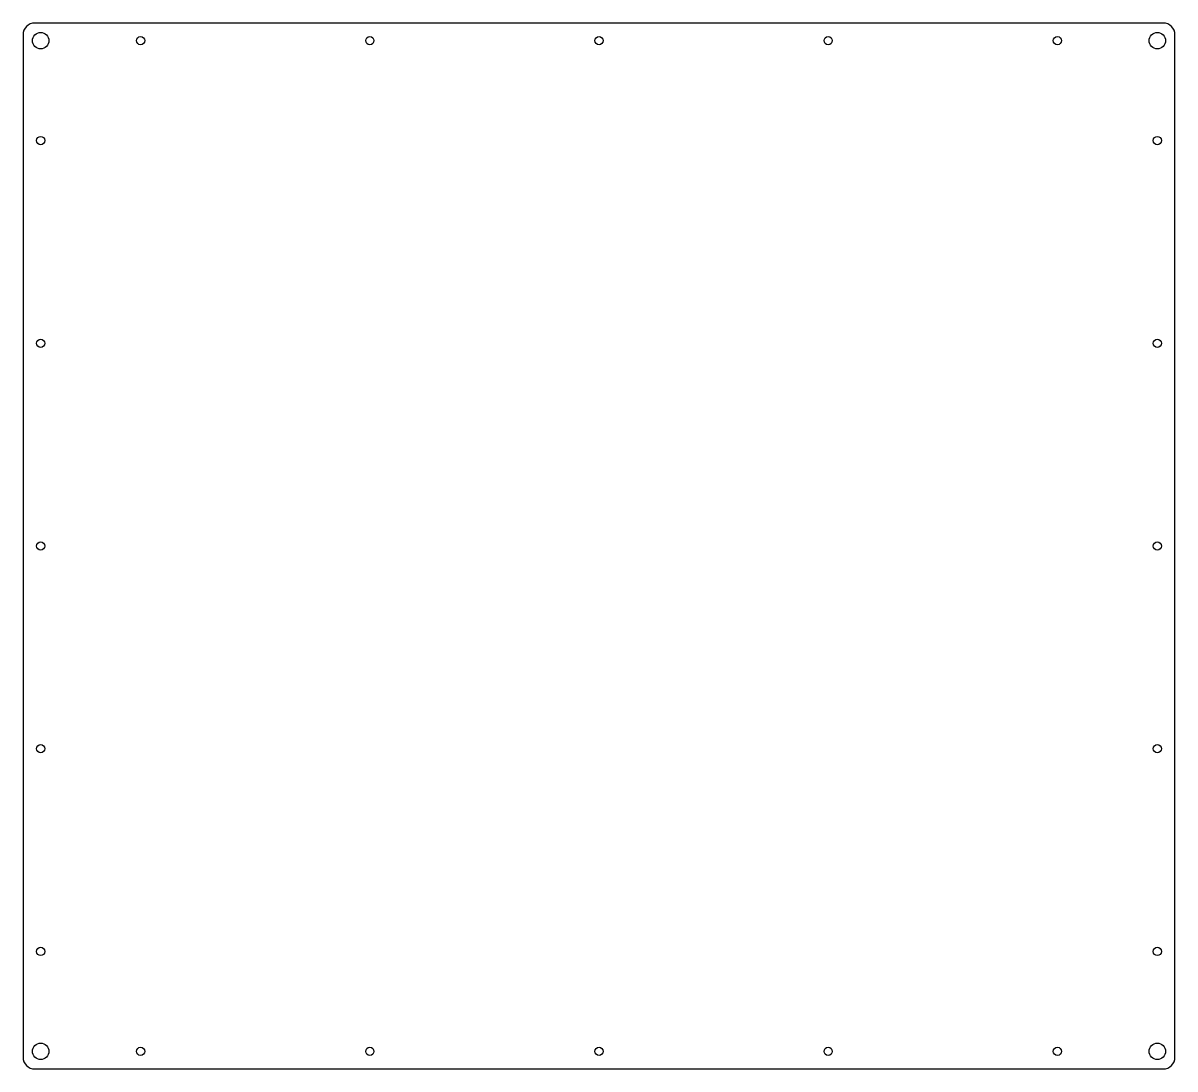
# Model space of a CAD drawing. Header units: millimetres. Extents: x -5 to 485, y -445 to 0.
import ezdxf

# ---------------------------------------------------------------- set-up
doc = ezdxf.new("R2010")
doc.units = ezdxf.units.MM

msp = doc.modelspace()

# ---------------------------------------------------------------- linework, layer by layer
msp.add_lwpolyline([(485, -5, 0.414214), (480, 0), (0, 0, 0.414214), (-5, -5), (-5, -440, 0.414214), (0, -445), (480, -445, 0.414214), (485, -440)], format="xyb", close=True)
for centre, radius in [((2.5, -7.5), 3.5), ((477.5, -7.5), 3.5), ((45, -7.5), 1.75), ((142.5, -7.5), 1.75), ((240, -7.5), 1.75), ((337.5, -7.5), 1.75), ((435, -7.5), 1.75), ((2.5, -50), 1.75), ((477.5, -50), 1.75), ((2.5, -136.25), 1.75), ((477.5, -136.25), 1.75), ((2.5, -222.5), 1.75), ((477.5, -222.5), 1.75), ((2.5, -308.75), 1.75), ((477.5, -308.75), 1.75), ((2.5, -395), 1.75), ((477.5, -395), 1.75), ((2.5, -437.5), 3.5), ((45, -437.5), 1.75), ((142.5, -437.5), 1.75), ((240, -437.5), 1.75), ((337.5, -437.5), 1.75), ((435, -437.5), 1.75), ((477.5, -437.5), 3.5)]:
    msp.add_circle(centre, radius)

doc.saveas('drawing.dxf')
